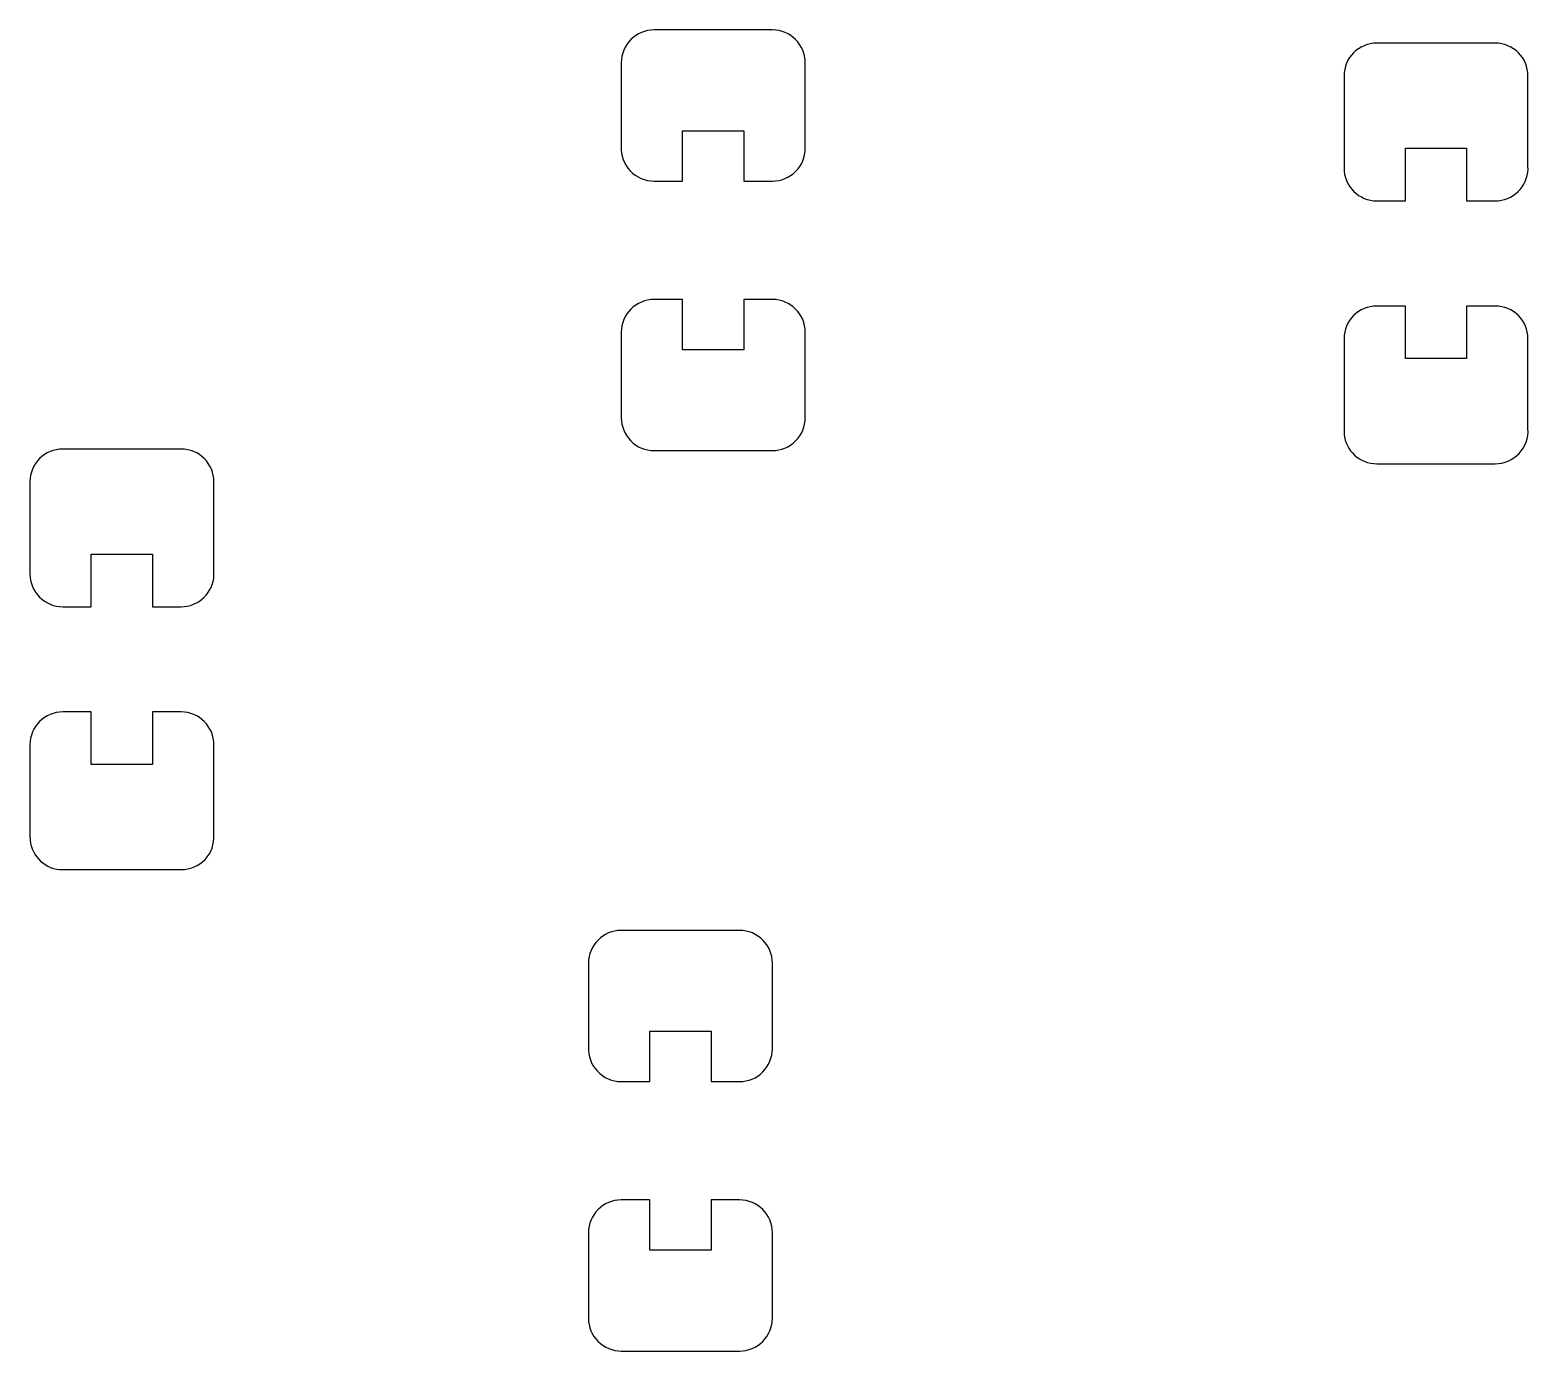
# Model space of a CAD drawing. Extents: x -420 to 0, y -161 to 159.
# Drawn here: x -254.7 to -243.3, y -26.6 to -16.55 of the extents above; entities that cross this region are included whole.
import ezdxf

# ---------------------------------------------------------------- set-up
doc = ezdxf.new("R2010")
doc.units = 0
doc.header["$MEASUREMENT"] = 0
doc.layers.get('0').update_dxf_attribs({"linetype": 'CONTINUOUS'})

msp = doc.modelspace()

# ---------------------------------------------------------------- linework, layer by layer
for points in [[(-248.8, -16.8, 0.414121), (-249.05, -16.550001), (-249.05, -16.550001), (-249.95, -16.550001), (-249.95, -16.550001, 0.414029), (-250.2, -16.8), (-250.2, -16.8), (-250.2, -17.434999), (-250.2, -17.434999, 0.431974), (-249.95, -17.7), (-249.95, -17.7), (-249.733008, -17.7), (-249.733008, -17.7), (-249.733008, -17.317001), (-249.733008, -17.317001), (-249.266992, -17.317001), (-249.266992, -17.317001), (-249.266992, -17.7), (-249.266992, -17.7), (-249.05, -17.7), (-249.05, -17.7, 0.414404), (-248.8, -17.449999), (-248.8, -17.449999), (-248.8, -16.8)], [(-243.3, -16.899999, 0.414098), (-243.55, -16.65), (-243.55, -16.65), (-244.45, -16.65), (-244.45, -16.65, 0.414052), (-244.7, -16.899999), (-244.7, -16.899999), (-244.7, -17.6), (-244.7, -17.6, 0.414328), (-244.45, -17.85), (-244.45, -17.85), (-244.232988, -17.85), (-244.232988, -17.85), (-244.232988, -17.449999), (-244.232988, -17.449999), (-243.766992, -17.449999), (-243.766992, -17.449999), (-243.766992, -17.85), (-243.766992, -17.85), (-243.55, -17.85), (-243.55, -17.85), (-243.525996, -17.849), (-243.525996, -17.849, 0.403804), (-243.3, -17.585), (-243.3, -17.585), (-243.3, -16.899999)], [(-248.8, -18.85, 0.414132), (-249.05, -18.6), (-249.05, -18.6), (-249.266992, -18.6), (-249.266992, -18.6), (-249.266992, -18.983), (-249.266992, -18.983), (-249.733008, -18.983), (-249.733008, -18.983), (-249.733008, -18.6), (-249.733008, -18.6), (-249.95, -18.6), (-249.95, -18.6, 0.414041), (-250.2, -18.85), (-250.2, -18.85), (-250.2, -19.5), (-250.2, -19.5, 0.414291), (-249.95, -19.750001), (-249.95, -19.750001), (-249.05, -19.750001), (-249.05, -19.750001, 0.414382), (-248.8, -19.5), (-248.8, -19.5), (-248.8, -18.85)], [(-243.3, -18.9, 0.414061), (-243.55, -18.650001), (-243.55, -18.650001), (-243.766992, -18.650001), (-243.766992, -18.650001), (-243.766992, -19.05), (-243.766992, -19.05), (-244.232988, -19.05), (-244.232988, -19.05), (-244.232988, -18.650001), (-244.232988, -18.650001), (-244.45, -18.650001), (-244.45, -18.650001, 0.414015), (-244.7, -18.9), (-244.7, -18.9), (-244.7, -19.6), (-244.7, -19.6, 0.386495), (-244.473984, -19.849), (-244.473984, -19.849), (-244.45, -19.850001), (-244.45, -19.850001), (-243.55, -19.850001), (-243.55, -19.850001, 0.432081), (-243.3, -19.585), (-243.3, -19.585), (-243.3, -18.9)], [(-253.30002, -19.988, 0.414126), (-253.55, -19.738), (-253.55, -19.738), (-254.45, -19.738), (-254.45, -19.738, 0.414035), (-254.7, -19.988), (-254.7, -19.988), (-254.7, -20.687998), (-254.7, -20.687998, 0.414305), (-254.45, -20.938), (-254.45, -20.938), (-254.233008, -20.938), (-254.233008, -20.938), (-254.233008, -20.538), (-254.233008, -20.538), (-253.767012, -20.538), (-253.767012, -20.538), (-253.767012, -20.938), (-253.767012, -20.938), (-253.55, -20.938), (-253.55, -20.938), (-253.525996, -20.937), (-253.525996, -20.937, 0.403827), (-253.30002, -20.673), (-253.30002, -20.673), (-253.30002, -19.988)], [(-253.30002, -21.988, 0.414088), (-253.55, -21.738), (-253.55, -21.738), (-253.767012, -21.738), (-253.767012, -21.738), (-253.767012, -22.138), (-253.767012, -22.138), (-254.233008, -22.138), (-254.233008, -22.138), (-254.233008, -21.738), (-254.233008, -21.738), (-254.45, -21.738), (-254.45, -21.738, 0.413996), (-254.7, -21.988), (-254.7, -21.988), (-254.7, -22.688), (-254.7, -22.688, 0.386425), (-254.474023, -22.937), (-254.474023, -22.937), (-254.45, -22.938), (-254.45, -22.938), (-253.55, -22.938), (-253.55, -22.938, 0.432104), (-253.30002, -22.673), (-253.30002, -22.673), (-253.30002, -21.988)], [(-249.05, -23.65, 0.414119), (-249.3, -23.4), (-249.3, -23.4), (-250.2, -23.4), (-250.2, -23.4, 0.414005), (-250.44998, -23.65), (-250.44998, -23.65), (-250.44998, -24.285), (-250.44998, -24.285, 0.431949), (-250.2, -24.55), (-250.2, -24.55), (-249.982988, -24.55), (-249.982988, -24.55), (-249.982988, -24.167), (-249.982988, -24.167), (-249.516992, -24.167), (-249.516992, -24.167), (-249.516992, -24.55), (-249.516992, -24.55), (-249.3, -24.55), (-249.3, -24.55, 0.414402), (-249.05, -24.3), (-249.05, -24.3), (-249.05, -23.65)], [(-249.05, -25.7, 0.414131), (-249.3, -25.45), (-249.3, -25.45), (-249.516992, -25.45), (-249.516992, -25.45), (-249.516992, -25.833), (-249.516992, -25.833), (-249.982988, -25.833), (-249.982988, -25.833), (-249.982988, -25.45), (-249.982988, -25.45), (-250.2, -25.45), (-250.2, -25.45, 0.414016), (-250.44998, -25.7), (-250.44998, -25.7), (-250.44998, -26.35), (-250.44998, -26.35, 0.414268), (-250.2, -26.6), (-250.2, -26.6), (-249.3, -26.6), (-249.3, -26.6, 0.414382), (-249.05, -26.35), (-249.05, -26.35), (-249.05, -25.7)]]:
    msp.add_lwpolyline(points, format="xyb")

doc.saveas('drawing.dxf')
